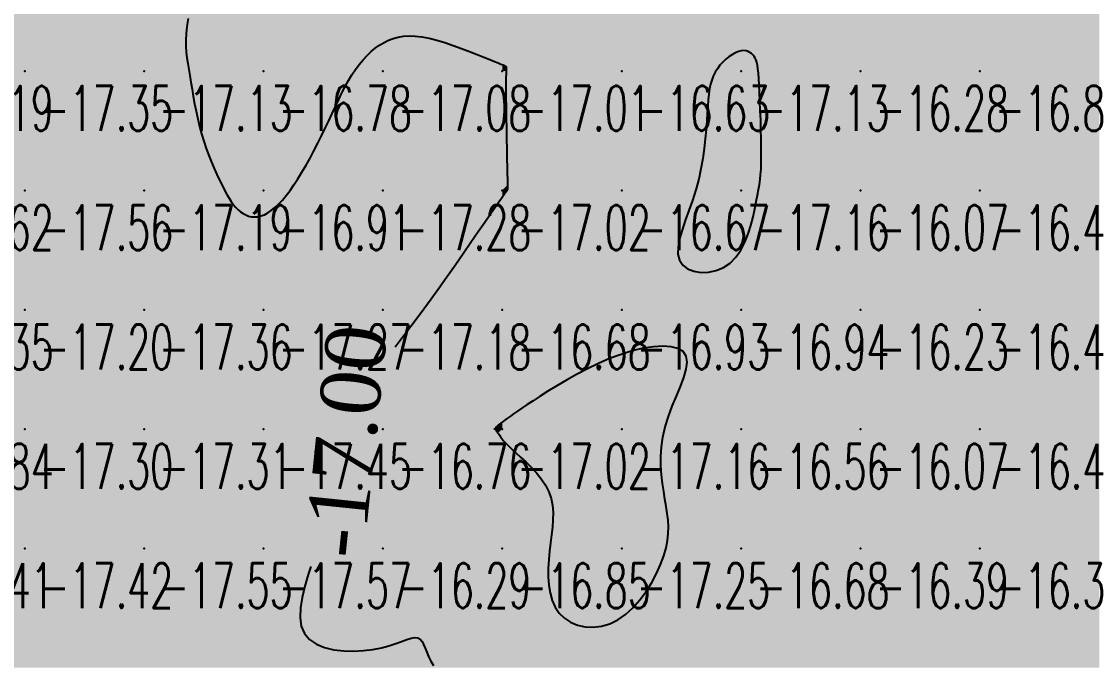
# Model space of a CAD drawing. Header units: millimetres. Extents: x 88261 to 90953, y 390274 to 392322.
# Drawn here: x 89400 to 89490.2, y 391467.8 to 391521.4 of the extents above; entities that cross this region are included whole.
import ezdxf
from ezdxf.enums import TextEntityAlignment as Align

# ---------------------------------------------------------------- set-up
doc = ezdxf.new("R2010")
doc.units = ezdxf.units.MM
doc.header["$LTSCALE"] = 25
for name, color, linetype in [('CN_03_00', 7, 'Continuous'), ('Cotation Courbes de niveau', 7, 'Continuous'), ('COTEAlt', 7, 'Continuous'), ('TN_COLORIAGE', 7, 'Continuous')]:
    doc.layers.add(name, color=color, linetype=linetype)
doc.styles.add('Simplex 1.0', font='Simplex.shx', dxfattribs={"width": 0.99, "height": 2.5})
doc.styles.get("Standard").update_dxf_attribs({"font": 'times.ttf'})

# ---------------------------------------------------------------- blocks, each defined once
blk = doc.blocks.new('COTE')
at = {"color": 0}
blk.add_point((0, 0), dxfattribs=at)
at = {"layer": 'COTEAlt'}
blk.add_attdef('ALT', text='', height=3.75, dxfattribs=at).set_placement((1.25, -1.25), align=Align.TOP_LEFT)

msp = doc.modelspace()

# ---------------------------------------------------------------- linework, layer by layer
at = {"layer": 'CN_03_00', "elevation": -17, "flags": 128}
for points in [[(89413.953, 391521.632), (89413.839, 391520.979), (89413.769, 391520.381), (89413.738, 391519.831), (89413.741, 391519.316), (89413.773, 391518.825), (89413.828, 391518.345), (89413.9, 391517.865), (89413.985, 391517.372), (89414.076, 391516.856), (89414.169, 391516.306), (89414.266, 391515.727), (89414.369, 391515.124), (89414.48, 391514.503), (89414.602, 391513.871), (89414.737, 391513.233), (89414.888, 391512.596), (89415.057, 391511.966), (89415.245, 391511.348), (89415.45, 391510.746), (89415.667, 391510.164), (89415.891, 391509.604), (89416.12, 391509.071), (89416.348, 391508.567), (89416.572, 391508.096), (89416.787, 391507.661), (89416.99, 391507.264), (89417.184, 391506.906), (89417.371, 391506.583), (89417.555, 391506.294), (89417.738, 391506.037), (89417.925, 391505.811), (89418.118, 391505.613), (89418.32, 391505.441), (89418.534, 391505.295), (89418.76, 391505.177), (89418.996, 391505.089), (89419.244, 391505.034), (89419.5, 391505.015), (89419.766, 391505.034), (89420.04, 391505.096), (89420.322, 391505.201), (89420.61, 391505.354), (89420.905, 391505.553), (89421.207, 391505.798), (89421.514, 391506.089), (89421.828, 391506.426), (89422.147, 391506.807), (89422.471, 391507.232), (89422.801, 391507.702), (89423.135, 391508.213), (89423.472, 391508.762), (89423.81, 391509.34), (89424.145, 391509.942), (89424.477, 391510.56), (89424.802, 391511.189), (89425.118, 391511.821), (89425.424, 391512.45), (89425.717, 391513.069), (89426, 391513.677), (89426.276, 391514.269), (89426.548, 391514.844), (89426.819, 391515.4), (89427.093, 391515.933), (89427.372, 391516.441), (89427.659, 391516.921), (89427.958, 391517.373), (89428.267, 391517.793), (89428.588, 391518.183), (89428.92, 391518.541), (89429.262, 391518.866), (89429.613, 391519.158), (89429.975, 391519.416), (89430.346, 391519.64), (89430.727, 391519.828), (89431.123, 391519.979), (89431.539, 391520.09), (89431.98, 391520.16), (89432.453, 391520.187), (89432.962, 391520.168), (89433.514, 391520.102), (89434.113, 391519.986), (89434.761, 391519.821), (89435.444, 391519.617), (89436.142, 391519.384), (89436.837, 391519.134), (89437.509, 391518.88), (89438.139, 391518.632), (89438.709, 391518.402), (89439.2, 391518.203), (89439.597, 391518.043), (89439.907, 391517.918), (89440.141, 391517.823), (89440.311, 391517.753), (89440.426, 391517.701), (89440.499, 391517.662), (89440.541, 391517.63), (89440.562, 391517.599), (89440.573, 391517.561), (89440.577, 391517.502), (89440.575, 391517.403), (89440.57, 391517.247), (89440.563, 391517.018), (89440.556, 391516.697), (89440.551, 391516.268), (89440.549, 391515.713), (89440.553, 391515.023), (89440.562, 391514.226), (89440.574, 391513.358), (89440.589, 391512.454), (89440.605, 391511.549), (89440.622, 391510.68), (89440.639, 391509.883), (89440.655, 391509.192), (89440.668, 391508.636), (89440.679, 391508.204), (89440.685, 391507.879), (89440.688, 391507.643), (89440.685, 391507.478), (89440.676, 391507.366), (89440.661, 391507.29), (89440.638, 391507.23), (89440.605, 391507.169), (89440.554, 391507.09), (89440.473, 391506.975), (89440.352, 391506.806), (89440.181, 391506.567), (89439.948, 391506.239), (89439.643, 391505.805), (89439.256, 391505.248), (89438.781, 391504.557), (89438.229, 391503.753), (89437.62, 391502.863), (89436.968, 391501.916), (89436.293, 391500.939), (89435.611, 391499.961), (89434.939, 391499.008), (89434.294, 391498.108), (89433.691, 391497.284), (89433.126, 391496.528), (89432.596, 391495.827), (89432.095, 391495.17), (89431.616, 391494.542), (89431.286, 391494.104)], [(89424.219, 391475.717), (89423.993, 391475.042), (89423.704, 391474.072), (89423.478, 391473.136), (89423.34, 391472.252), (89423.311, 391471.437), (89423.415, 391470.711), (89423.674, 391470.092), (89424.103, 391469.593), (89424.679, 391469.21), (89425.369, 391468.931), (89426.142, 391468.748), (89426.965, 391468.65), (89427.807, 391468.628), (89428.634, 391468.671), (89429.416, 391468.769), (89430.125, 391468.912), (89430.76, 391469.083), (89431.322, 391469.265), (89431.816, 391469.441), (89432.244, 391469.593), (89432.61, 391469.705), (89432.917, 391469.758), (89433.167, 391469.736), (89433.366, 391469.627), (89433.527, 391469.439), (89433.663, 391469.186), (89433.789, 391468.881), (89433.919, 391468.539), (89434.069, 391468.173), (89434.252, 391467.797), (89434.482, 391467.425)]]:
    msp.add_lwpolyline(points, dxfattribs=at)
for points in [[(89456.18, 391506.403), (89455.876, 391505.539), (89455.576, 391504.703), (89455.306, 391503.908), (89455.095, 391503.165), (89454.968, 391502.488), (89454.953, 391501.888), (89455.077, 391501.377), (89455.358, 391500.965), (89455.774, 391500.658), (89456.293, 391500.458), (89456.884, 391500.367), (89457.515, 391500.388), (89458.154, 391500.524), (89458.772, 391500.777), (89459.334, 391501.15), (89459.818, 391501.641), (89460.225, 391502.229), (89460.562, 391502.886), (89460.84, 391503.588), (89461.066, 391504.307), (89461.25, 391505.017), (89461.398, 391505.693), (89461.521, 391506.307), (89461.625, 391506.842), (89461.713, 391507.313), (89461.785, 391507.744), (89461.843, 391508.157), (89461.886, 391508.577), (89461.917, 391509.027), (89461.936, 391509.529), (89461.944, 391510.108), (89461.942, 391510.779), (89461.931, 391511.523), (89461.913, 391512.316), (89461.889, 391513.13), (89461.86, 391513.94), (89461.829, 391514.72), (89461.796, 391515.444), (89461.763, 391516.086), (89461.73, 391516.626), (89461.696, 391517.071), (89461.66, 391517.433), (89461.617, 391517.725), (89461.568, 391517.96), (89461.508, 391518.15), (89461.436, 391518.308), (89461.35, 391518.447), (89461.248, 391518.577), (89461.129, 391518.695), (89460.993, 391518.797), (89460.838, 391518.877), (89460.666, 391518.93), (89460.474, 391518.952), (89460.263, 391518.936), (89460.033, 391518.879), (89459.783, 391518.777), (89459.52, 391518.632), (89459.252, 391518.449), (89458.984, 391518.234), (89458.725, 391517.989), (89458.481, 391517.721), (89458.26, 391517.434), (89458.069, 391517.132), (89457.912, 391516.817), (89457.787, 391516.486), (89457.689, 391516.129), (89457.613, 391515.74), (89457.553, 391515.312), (89457.504, 391514.836), (89457.462, 391514.306), (89457.421, 391513.715), (89457.375, 391513.057), (89457.321, 391512.339), (89457.25, 391511.57), (89457.158, 391510.759), (89457.04, 391509.916), (89456.888, 391509.05), (89456.697, 391508.17), (89456.461, 391507.284), (89456.18, 391506.403)], [(89444.343, 391481.424), (89444.455, 391480.848), (89444.5, 391480.254), (89444.492, 391479.643), (89444.445, 391479.014), (89444.373, 391478.365), (89444.29, 391477.697), (89444.209, 391477.007), (89444.143, 391476.298), (89444.104, 391475.58), (89444.102, 391474.865), (89444.147, 391474.168), (89444.25, 391473.5), (89444.422, 391472.875), (89444.673, 391472.305), (89445.013, 391471.803), (89445.448, 391471.382), (89445.967, 391471.047), (89446.554, 391470.808), (89447.191, 391470.668), (89447.864, 391470.636), (89448.555, 391470.717), (89449.249, 391470.919), (89449.929, 391471.247), (89450.58, 391471.704), (89451.196, 391472.269), (89451.769, 391472.92), (89452.293, 391473.633), (89452.763, 391474.382), (89453.171, 391475.145), (89453.513, 391475.897), (89453.781, 391476.615), (89453.972, 391477.281), (89454.093, 391477.9), (89454.153, 391478.486), (89454.161, 391479.051), (89454.128, 391479.607), (89454.063, 391480.168), (89453.974, 391480.745), (89453.872, 391481.351), (89453.765, 391481.997), (89453.667, 391482.681), (89453.587, 391483.4), (89453.538, 391484.152), (89453.532, 391484.933), (89453.58, 391485.74), (89453.694, 391486.57), (89453.886, 391487.421), (89454.16, 391488.286), (89454.488, 391489.151), (89454.835, 391489.998), (89455.168, 391490.809), (89455.449, 391491.567), (89455.646, 391492.255), (89455.723, 391492.855), (89455.644, 391493.35), (89455.385, 391493.725), (89454.959, 391493.984), (89454.39, 391494.135), (89453.699, 391494.183), (89452.911, 391494.137), (89452.049, 391494.002), (89451.135, 391493.787), (89450.192, 391493.498), (89449.242, 391493.143), (89448.299, 391492.735), (89447.373, 391492.289), (89446.476, 391491.82), (89445.619, 391491.341), (89444.815, 391490.867), (89444.074, 391490.412), (89443.408, 391489.992), (89442.824, 391489.616), (89442.32, 391489.285), (89441.885, 391488.994), (89441.513, 391488.739), (89441.196, 391488.517), (89440.925, 391488.323), (89440.693, 391488.154), (89440.491, 391488.005), (89440.314, 391487.873), (89440.159, 391487.756), (89440.025, 391487.653), (89439.914, 391487.562), (89439.824, 391487.482), (89439.756, 391487.411), (89439.708, 391487.348), (89439.68, 391487.292), (89439.673, 391487.24), (89439.682, 391487.191), (89439.706, 391487.144), (89439.741, 391487.096), (89439.785, 391487.046), (89439.833, 391486.991), (89439.884, 391486.931), (89439.935, 391486.864), (89439.983, 391486.787), (89440.038, 391486.695), (89440.108, 391486.584), (89440.203, 391486.45), (89440.332, 391486.287), (89440.505, 391486.09), (89440.731, 391485.855), (89441.021, 391485.577), (89441.377, 391485.253), (89441.785, 391484.885), (89442.224, 391484.477), (89442.673, 391484.033), (89443.111, 391483.558), (89443.517, 391483.056), (89443.871, 391482.53), (89444.151, 391481.985), (89444.343, 391481.424)]]:
    msp.add_lwpolyline(points, close=True, dxfattribs=at)
at = {"layer": 'TN_COLORIAGE', "color": 193}
for points in [[(89390.249, 391527.239, -17.278), (89390.249, 391517.239, -17.278), (89400.249, 391527.239, -17.278)], [(89390.249, 391517.239, -17.278), (89400.249, 391517.239, -17.278), (89400.249, 391527.239, -17.278)], [(89400.249, 391517.239, -17.335), (89410.249, 391517.239, -17.335), (89410.249, 391527.239, -17.335)], [(89400.249, 391527.239, -17.335), (89400.249, 391517.239, -17.335), (89410.249, 391527.239, -17.335)], [(89410.249, 391527.239, -17), (89415.539, 391527.239, -17), (89410.249, 391517.239, -17), (89413.358, 391520.348, -17)], [(89413.358, 391520.348, -17.135), (89414.064, 391517.239, -17.135), (89410.249, 391517.239, -17.135)], [(89430.249, 391517.239, -17), (89433.545, 391520.536, -17), (89440.249, 391517.239, -17), (89440.249, 391517.759, -17)], [(89430.249, 391520.016, -17.081), (89433.545, 391520.536, -17.081), (89430.249, 391517.239, -17.081)], [(89427.535, 391517.239, -17.081), (89430.249, 391520.016, -17.081), (89430.249, 391517.239, -17.081)], [(89460.249, 391519.38, -17.127), (89457.675, 391517.239, -17.127), (89460.249, 391517.239, -17.127)], [(89461.526, 391518.516, -17.127), (89460.249, 391519.38, -17.127), (89460.249, 391517.239, -17.127)], [(89461.526, 391518.516, -17.127), (89461.75, 391517.239, -17.127), (89460.249, 391517.239, -17.127)], [(89440.659, 391517.649, -17.009), (89440.249, 391517.759, -17.009), (89440.249, 391517.239, -17.009)], [(89440.49, 391517.239, -17.009), (89440.659, 391517.649, -17.009), (89440.249, 391517.239, -17.009)], [(89390.249, 391517.239, -17.351), (89390.249, 391507.239, -17.351), (89400.249, 391517.239, -17.351)], [(89390.249, 391507.239, -17.351), (89400.249, 391507.239, -17.351), (89400.249, 391517.239, -17.351)], [(89400.249, 391517.239, -17.135), (89400.249, 391507.239, -17.135), (89410.249, 391517.239, -17.135)], [(89400.249, 391507.239, -17.135), (89410.249, 391507.239, -17.135), (89410.249, 391517.239, -17.135)], [(89410.249, 391507.239, -17), (89414.839, 391511.829, -17), (89410.249, 391517.239, -17), (89414.064, 391517.239, -17)], [(89430.249, 391507.239, -17), (89422.748, 391507.239, -17), (89430.249, 391517.239, -17), (89425.564, 391512.555, -17)], [(89427.535, 391517.239, -17.081), (89425.564, 391512.555, -17.081), (89430.249, 391517.239, -17.081)], [(89430.249, 391517.239, -17.009), (89430.249, 391507.239, -17.009), (89440.249, 391517.239, -17.009)], [(89430.249, 391507.239, -17.009), (89440.249, 391507.239, -17.009), (89440.249, 391517.239, -17.009)], [(89440.249, 391507.239, -17), (89440.678, 391507.669, -17), (89440.249, 391517.239, -17), (89440.49, 391517.239, -17)], [(89460.249, 391507.239, -17), (89457, 391507.239, -17), (89460.249, 391517.239, -17), (89457.462, 391514.453, -17)], [(89457.675, 391517.239, -17.127), (89457.462, 391514.453, -17.127), (89460.249, 391517.239, -17.127)], [(89460.249, 391507.239, -17), (89462.052, 391509.042, -17), (89460.249, 391517.239, -17), (89461.75, 391517.239, -17)], [(89414.839, 391511.829, -17.185), (89416.924, 391507.239, -17.185), (89410.249, 391507.239, -17.185)], [(89461.707, 391507.239, -17.158), (89462.052, 391509.042, -17.158), (89460.249, 391507.239, -17.158)], [(89440.678, 391507.669, -17.016), (89440.725, 391507.239, -17.016), (89440.249, 391507.239, -17.016)], [(89390.249, 391507.239, -17.562), (89390.249, 391497.239, -17.562), (89400.249, 391507.239, -17.562)], [(89390.249, 391497.239, -17.562), (89400.249, 391497.239, -17.562), (89400.249, 391507.239, -17.562)], [(89400.249, 391507.239, -17.185), (89400.249, 391497.239, -17.185), (89410.249, 391507.239, -17.185)], [(89400.249, 391497.239, -17.185), (89410.249, 391497.239, -17.185), (89410.249, 391507.239, -17.185)], [(89410.249, 391497.239, -17), (89418.187, 391505.177, -17), (89410.249, 391507.239, -17), (89416.924, 391507.239, -17)], [(89430.249, 391507.239, -17), (89422.748, 391507.239, -17), (89420.249, 391497.239, -17), (89420.249, 391504.698, -17)], [(89420.249, 391497.239, -17.277), (89430.249, 391497.239, -17.277), (89430.249, 391507.239, -17.277)], [(89430.249, 391507.239, -17.016), (89430.249, 391497.239, -17.016), (89440.249, 391507.239, -17.016)], [(89430.249, 391497.239, -17), (89433.817, 391497.239, -17), (89440.249, 391507.239, -17), (89440.249, 391506.752, -17)], [(89440.725, 391507.239, -17.016), (89440.249, 391506.752, -17.016), (89440.249, 391507.239, -17.016)], [(89457, 391507.239, -17.158), (89453.304, 391500.294, -17.158), (89460.249, 391507.239, -17.158)], [(89453.304, 391500.294, -17.158), (89460.249, 391499.842, -17.158), (89460.249, 391507.239, -17.158)], [(89461.707, 391507.239, -17.158), (89460.249, 391499.842, -17.158), (89460.249, 391507.239, -17.158)], [(89410.249, 391497.239, -17), (89418.187, 391505.177, -17), (89420.249, 391497.239, -17), (89420.249, 391504.698, -17)], [(89390.249, 391497.239, -17.2), (89390.249, 391487.239, -17.2), (89400.249, 391497.239, -17.2)], [(89390.249, 391487.239, -17.2), (89400.249, 391487.239, -17.2), (89400.249, 391497.239, -17.2)], [(89400.249, 391487.239, -17.355), (89410.249, 391487.239, -17.355), (89410.249, 391497.239, -17.355)], [(89400.249, 391497.239, -17.355), (89400.249, 391487.239, -17.355), (89410.249, 391497.239, -17.355)], [(89410.249, 391497.239, -17.271), (89410.249, 391487.239, -17.271), (89420.249, 391497.239, -17.271)], [(89410.249, 391487.239, -17.271), (89420.249, 391487.239, -17.271), (89420.249, 391497.239, -17.271)], [(89420.249, 391497.239, -17.178), (89420.249, 391487.239, -17.178), (89430.249, 391497.239, -17.178)], [(89420.249, 391487.239, -17), (89426.784, 391487.239, -17), (89430.249, 391497.239, -17), (89430.249, 391492.941, -17)], [(89433.817, 391497.239, -17.178), (89430.249, 391492.941, -17.178), (89430.249, 391497.239, -17.178)], [(89450.249, 391487.239, -17), (89450.249, 391494.212, -17), (89440.249, 391487.239, -17), (89442.487, 391489.478, -17)], [(89452.932, 391487.239, -17.16), (89457.671, 391494.661, -17.16), (89450.249, 391487.239, -17.16)], [(89450.249, 391494.212, -17.16), (89457.671, 391494.661, -17.16), (89450.249, 391487.239, -17.16)], [(89440.249, 391487.828, -17.02), (89442.487, 391489.478, -17.02), (89440.249, 391487.239, -17.02)], [(89440.249, 391487.828, -17.02), (89439.465, 391487.239, -17.02), (89440.249, 391487.239, -17.02)], [(89390.249, 391487.239, -17.299), (89390.249, 391477.239, -17.299), (89400.249, 391487.239, -17.299)], [(89390.249, 391477.239, -17.299), (89400.249, 391477.239, -17.299), (89400.249, 391487.239, -17.299)], [(89400.249, 391487.239, -17.305), (89400.249, 391477.239, -17.305), (89410.249, 391487.239, -17.305)], [(89400.249, 391477.239, -17.305), (89410.249, 391477.239, -17.305), (89410.249, 391487.239, -17.305)], [(89410.249, 391487.239, -17.445), (89410.249, 391477.239, -17.445), (89420.249, 391487.239, -17.445)], [(89410.249, 391477.239, -17.445), (89420.249, 391477.239, -17.445), (89420.249, 391487.239, -17.445)], [(89420.249, 391477.239, -17), (89427.337, 391484.328, -17), (89420.249, 391487.239, -17), (89426.784, 391487.239, -17)], [(89439.973, 391486.964, -17.02), (89439.465, 391487.239, -17.02), (89440.249, 391487.239, -17.02)], [(89439.973, 391486.964, -17.02), (89440.249, 391486.089, -17.02), (89440.249, 391487.239, -17.02)], [(89450.249, 391487.239, -17), (89445.155, 391482.145, -17), (89440.249, 391487.239, -17), (89440.249, 391486.089, -17)], [(89450.249, 391477.239, -17), (89444.037, 391477.239, -17), (89450.249, 391487.239, -17), (89445.155, 391482.145, -17)], [(89450.249, 391477.239, -17), (89453.917, 391480.907, -17), (89450.249, 391487.239, -17), (89452.932, 391487.239, -17)], [(89424.728, 391477.239, -17.575), (89427.337, 391484.328, -17.575), (89420.249, 391477.239, -17.575)], [(89453.917, 391480.907, -17.253), (89454.63, 391477.239, -17.253), (89450.249, 391477.239, -17.253)], [(89390.249, 391477.239, -17.417), (89390.249, 391467.239, -17.417), (89400.249, 391477.239, -17.417)], [(89390.249, 391467.239, -17.417), (89400.249, 391467.239, -17.417), (89400.249, 391477.239, -17.417)], [(89400.249, 391477.239, -17.547), (89400.249, 391467.239, -17.547), (89410.249, 391477.239, -17.547)], [(89400.249, 391467.239, -17.547), (89410.249, 391467.239, -17.547), (89410.249, 391477.239, -17.547)], [(89410.249, 391467.239, -17.575), (89420.249, 391467.239, -17.575), (89420.249, 391477.239, -17.575)], [(89410.249, 391477.239, -17.575), (89410.249, 391467.239, -17.575), (89420.249, 391477.239, -17.575)], [(89420.249, 391477.239, -17), (89424.728, 391477.239, -17), (89420.249, 391467.239, -17), (89421.767, 391468.758, -17)], [(89444.037, 391477.239, -17.253), (89443.948, 391470.938, -17.253), (89450.249, 391477.239, -17.253)], [(89443.948, 391470.938, -17.253), (89450.249, 391469.826, -17.253), (89450.249, 391477.239, -17.253)], [(89454.63, 391477.239, -17.253), (89450.249, 391469.826, -17.253), (89450.249, 391477.239, -17.253)], [(89430.249, 391468.283, -17.083), (89433.733, 391470.724, -17.083), (89430.249, 391467.239, -17.083)], [(89433.733, 391470.724, -17.083), (89433.82, 391467.239, -17.083), (89430.249, 391467.239, -17.083)], [(89420.249, 391467.239, -17), (89421.767, 391468.758, -17), (89430.249, 391467.239, -17), (89430.249, 391468.283, -17)]]:
    msp.add_solid(points, dxfattribs=at)
at = {"layer": 'TN_COLORIAGE', "color": 183}
for points in [[(89414.064, 391517.239, -16.701), (89413.358, 391520.348, -16.701), (89420.249, 391517.239, -16.701), (89420.249, 391527.239, -16.701)], [(89413.358, 391520.348, -16.701), (89415.539, 391527.239, -16.701), (89420.249, 391527.239, -16.701)], [(89430.249, 391520.016, -16.782), (89427.535, 391517.239, -16.782), (89430.249, 391527.239, -16.782), (89420.249, 391517.239, -16.782)], [(89420.249, 391527.239, -16.788), (89420.249, 391517.239, -16.788), (89430.249, 391527.239, -16.788)], [(89433.545, 391520.536, -16.788), (89430.249, 391520.016, -16.788), (89440.249, 391527.239, -16.788), (89430.249, 391527.239, -16.788)], [(89440.249, 391517.759, -16.835), (89433.545, 391520.536, -16.835), (89440.249, 391527.239, -16.835)], [(89440.249, 391517.759, -16.788), (89440.659, 391517.649, -16.788), (89440.249, 391527.239, -16.788), (89450.249, 391527.239, -16.788)], [(89440.659, 391517.649, -16.633), (89440.49, 391517.239, -16.633), (89450.249, 391527.239, -16.633), (89450.249, 391517.239, -16.633)], [(89457.675, 391517.239, -16.533), (89460.249, 391519.38, -16.533), (89450.249, 391517.239, -16.533), (89460.249, 391527.239, -16.533)], [(89450.249, 391527.239, -16.533), (89450.249, 391517.239, -16.533), (89460.249, 391527.239, -16.533)], [(89460.249, 391519.38, -16.132), (89461.526, 391518.516, -16.132), (89460.249, 391527.239, -16.132), (89470.249, 391527.239, -16.132)], [(89461.75, 391517.239, -16.132), (89461.526, 391518.516, -16.132), (89470.249, 391517.239, -16.132), (89470.249, 391527.239, -16.132)], [(89470.249, 391527.239, -16.48), (89470.249, 391517.239, -16.48), (89480.249, 391527.239, -16.48)], [(89470.249, 391517.239, -16.48), (89480.249, 391517.239, -16.48), (89480.249, 391527.239, -16.48)], [(89480.249, 391517.239, -16), (89490.111, 391527.102, -16), (89480.249, 391527.239, -16), (89490.005, 391527.239, -16)], [(89480.249, 391517.239, -16), (89490.111, 391527.102, -16), (89490.249, 391517.239, -16), (89490.249, 391526.654, -16)], [(89414.064, 391517.239, -16.782), (89414.839, 391511.829, -16.782), (89420.249, 391517.239, -16.782)], [(89416.924, 391507.239, -16.782), (89414.839, 391511.829, -16.782), (89420.249, 391507.239, -16.782), (89420.249, 391517.239, -16.782)], [(89425.564, 391512.555, -16.782), (89427.535, 391517.239, -16.782), (89420.249, 391507.239, -16.782), (89420.249, 391517.239, -16.782)], [(89440.49, 391517.239, -16.633), (89440.678, 391507.669, -16.633), (89450.249, 391517.239, -16.633)], [(89440.725, 391507.239, -16.633), (89440.678, 391507.669, -16.633), (89450.249, 391507.239, -16.633), (89450.249, 391517.239, -16.633)], [(89457.462, 391514.453, -16.633), (89457.675, 391517.239, -16.633), (89450.249, 391507.239, -16.633), (89450.249, 391517.239, -16.633)], [(89462.052, 391509.042, -16.073), (89461.707, 391507.239, -16.073), (89470.249, 391517.239, -16.073), (89470.249, 391507.239, -16.073)], [(89461.75, 391517.239, -16.28), (89462.052, 391509.042, -16.28), (89470.249, 391517.239, -16.28)], [(89470.249, 391517.239, -16.862), (89470.249, 391507.239, -16.862), (89480.249, 391517.239, -16.862)], [(89470.249, 391507.239, -16.862), (89480.249, 391507.239, -16.862), (89480.249, 391517.239, -16.862)], [(89480.249, 391517.239, -16.193), (89480.249, 391507.239, -16.193), (89490.249, 391517.239, -16.193)], [(89480.249, 391507.239, -16.193), (89490.249, 391507.239, -16.193), (89490.249, 391517.239, -16.193)], [(89457.462, 391514.453, -16.671), (89457, 391507.239, -16.671), (89450.249, 391507.239, -16.671)], [(89425.564, 391512.555, -16.908), (89422.748, 391507.239, -16.908), (89420.249, 391507.239, -16.908)], [(89416.924, 391507.239, -16.908), (89418.187, 391505.177, -16.908), (89420.249, 391507.239, -16.908)], [(89420.249, 391504.698, -16.908), (89418.187, 391505.177, -16.908), (89420.249, 391507.239, -16.908)], [(89420.249, 391504.698, -16.908), (89422.748, 391507.239, -16.908), (89420.249, 391507.239, -16.908)], [(89440.249, 391506.752, -16.679), (89433.817, 391497.239, -16.679), (89440.249, 391497.239, -16.679)], [(89440.249, 391506.752, -16.671), (89440.725, 391507.239, -16.671), (89440.249, 391497.239, -16.671), (89450.249, 391507.239, -16.671)], [(89440.249, 391497.239, -16.671), (89450.249, 391497.239, -16.671), (89450.249, 391507.239, -16.671)], [(89453.304, 391500.294, -16.671), (89457, 391507.239, -16.671), (89450.249, 391497.239, -16.671), (89450.249, 391507.239, -16.671)], [(89460.249, 391497.239, -16.073), (89470.249, 391497.239, -16.073), (89470.249, 391507.239, -16.073)], [(89460.249, 391499.842, -16.073), (89461.707, 391507.239, -16.073), (89460.249, 391497.239, -16.073), (89470.249, 391507.239, -16.073)], [(89470.249, 391497.239, -16.423), (89480.249, 391497.239, -16.423), (89480.249, 391507.239, -16.423)], [(89470.249, 391507.239, -16.423), (89470.249, 391497.239, -16.423), (89480.249, 391507.239, -16.423)], [(89480.249, 391497.239, -16.366), (89490.249, 391497.239, -16.366), (89490.249, 391507.239, -16.366)], [(89480.249, 391507.239, -16.366), (89480.249, 391497.239, -16.366), (89490.249, 391507.239, -16.366)], [(89460.249, 391499.842, -16.93), (89453.304, 391500.294, -16.93), (89460.249, 391497.239, -16.93), (89450.249, 391497.239, -16.93)], [(89430.249, 391492.941, -16.679), (89433.817, 391497.239, -16.679), (89430.249, 391487.239, -16.679), (89440.249, 391497.239, -16.679)], [(89439.465, 391487.239, -16.679), (89440.249, 391487.828, -16.679), (89430.249, 391487.239, -16.679), (89440.249, 391497.239, -16.679)], [(89442.487, 391489.478, -16.679), (89440.249, 391487.828, -16.679), (89450.249, 391497.239, -16.679), (89440.249, 391497.239, -16.679)], [(89442.487, 391489.478, -16.93), (89450.249, 391494.212, -16.93), (89450.249, 391497.239, -16.93)], [(89457.671, 391494.661, -16.93), (89450.249, 391494.212, -16.93), (89460.249, 391497.239, -16.93), (89450.249, 391497.239, -16.93)], [(89457.671, 391494.661, -16.563), (89452.932, 391487.239, -16.563), (89460.249, 391497.239, -16.563), (89460.249, 391487.239, -16.563)], [(89460.249, 391487.239, -16.225), (89470.249, 391487.239, -16.225), (89470.249, 391497.239, -16.225)], [(89460.249, 391497.239, -16.225), (89460.249, 391487.239, -16.225), (89470.249, 391497.239, -16.225)], [(89470.249, 391487.239, -16.483), (89480.249, 391487.239, -16.483), (89480.249, 391497.239, -16.483)], [(89470.249, 391497.239, -16.483), (89470.249, 391487.239, -16.483), (89480.249, 391497.239, -16.483)], [(89480.249, 391487.239, -16.292), (89490.249, 391487.239, -16.292), (89490.249, 391497.239, -16.292)], [(89480.249, 391497.239, -16.292), (89480.249, 391487.239, -16.292), (89490.249, 391497.239, -16.292)], [(89430.249, 391492.941, -16.764), (89426.784, 391487.239, -16.764), (89430.249, 391487.239, -16.764)], [(89427.337, 391484.328, -16.291), (89424.728, 391477.239, -16.291), (89430.249, 391487.239, -16.291), (89430.249, 391477.239, -16.291)], [(89426.784, 391487.239, -16.764), (89427.337, 391484.328, -16.764), (89430.249, 391487.239, -16.764)], [(89439.465, 391487.239, -16.291), (89439.973, 391486.964, -16.291), (89430.249, 391487.239, -16.291), (89430.249, 391477.239, -16.291)], [(89440.249, 391486.089, -16.291), (89439.973, 391486.964, -16.291), (89440.249, 391477.239, -16.291), (89430.249, 391477.239, -16.291)], [(89452.932, 391487.239, -16.563), (89453.917, 391480.907, -16.563), (89460.249, 391487.239, -16.563)], [(89454.63, 391477.239, -16.563), (89453.917, 391480.907, -16.563), (89460.249, 391477.239, -16.563), (89460.249, 391487.239, -16.563)], [(89460.249, 391477.239, -16.065), (89470.249, 391477.239, -16.065), (89470.249, 391487.239, -16.065)], [(89460.249, 391487.239, -16.065), (89460.249, 391477.239, -16.065), (89470.249, 391487.239, -16.065)], [(89470.249, 391477.239, -16.48), (89480.249, 391477.239, -16.48), (89480.249, 391487.239, -16.48)], [(89470.249, 391487.239, -16.48), (89470.249, 391477.239, -16.48), (89480.249, 391487.239, -16.48)], [(89480.249, 391477.239, -16.2), (89490.249, 391477.239, -16.2), (89490.249, 391487.239, -16.2)], [(89480.249, 391487.239, -16.2), (89480.249, 391477.239, -16.2), (89490.249, 391487.239, -16.2)], [(89440.249, 391486.089, -16.846), (89445.155, 391482.145, -16.846), (89440.249, 391477.239, -16.846)], [(89445.155, 391482.145, -16.846), (89444.037, 391477.239, -16.846), (89440.249, 391477.239, -16.846)], [(89430.249, 391468.283, -16.291), (89421.767, 391468.758, -16.291), (89430.249, 391477.239, -16.291)], [(89421.767, 391468.758, -16.291), (89424.728, 391477.239, -16.291), (89430.249, 391477.239, -16.291)], [(89433.733, 391470.724, -16.291), (89430.249, 391468.283, -16.291), (89440.249, 391477.239, -16.291), (89430.249, 391477.239, -16.291)], [(89433.82, 391467.239, -16.846), (89433.733, 391470.724, -16.846), (89440.249, 391467.239, -16.846), (89440.249, 391477.239, -16.846)], [(89443.948, 391470.938, -16.846), (89444.037, 391477.239, -16.846), (89440.249, 391467.239, -16.846), (89440.249, 391477.239, -16.846)], [(89450.249, 391467.239, -16.675), (89460.249, 391467.239, -16.675), (89460.249, 391477.239, -16.675)], [(89450.249, 391469.826, -16.675), (89454.63, 391477.239, -16.675), (89450.249, 391467.239, -16.675), (89460.249, 391477.239, -16.675)], [(89460.249, 391467.239, -16.393), (89470.249, 391467.239, -16.393), (89470.249, 391477.239, -16.393)], [(89460.249, 391477.239, -16.393), (89460.249, 391467.239, -16.393), (89470.249, 391477.239, -16.393)], [(89470.249, 391467.239, -16.336), (89480.249, 391467.239, -16.336), (89480.249, 391477.239, -16.336)], [(89470.249, 391477.239, -16.336), (89470.249, 391467.239, -16.336), (89480.249, 391477.239, -16.336)], [(89480.249, 391467.239, -16.209), (89490.249, 391467.239, -16.209), (89490.249, 391477.239, -16.209)], [(89480.249, 391477.239, -16.209), (89480.249, 391467.239, -16.209), (89490.249, 391477.239, -16.209)], [(89450.249, 391469.826, -16.851), (89443.948, 391470.938, -16.851), (89450.249, 391467.239, -16.851), (89440.249, 391467.239, -16.851)]]:
    msp.add_solid(points, dxfattribs=at)

# ---------------------------------------------------------------- block references
at = {"layer": 'COTEAlt'}
ref = msp.add_blockref('COTE', (89390.249, 391517.239), dxfattribs=at)
ref.add_attrib('ALT', '-17.19', dxfattribs={"height": 3.75, "style": 'Simplex 1.0', "width": 0.6}).set_placement((89391.499, 391515.989), align=Align.TOP_LEFT)
ref = msp.add_blockref('COTE', (89400.249, 391517.239), dxfattribs=at)
ref.add_attrib('ALT', '-17.35', dxfattribs={"height": 3.75, "style": 'Simplex 1.0', "width": 0.6}).set_placement((89401.499, 391515.989), align=Align.TOP_LEFT)
ref = msp.add_blockref('COTE', (89410.249, 391517.239), dxfattribs=at)
ref.add_attrib('ALT', '-17.13', dxfattribs={"height": 3.75, "style": 'Simplex 1.0', "width": 0.6}).set_placement((89411.499, 391515.989), align=Align.TOP_LEFT)
ref = msp.add_blockref('COTE', (89420.249, 391517.239), dxfattribs=at)
ref.add_attrib('ALT', '-16.78', dxfattribs={"height": 3.75, "style": 'Simplex 1.0', "width": 0.6}).set_placement((89421.499, 391515.989), align=Align.TOP_LEFT)
ref = msp.add_blockref('COTE', (89430.249, 391517.239), dxfattribs=at)
ref.add_attrib('ALT', '-17.08', dxfattribs={"height": 3.75, "style": 'Simplex 1.0', "width": 0.6}).set_placement((89431.499, 391515.989), align=Align.TOP_LEFT)
ref = msp.add_blockref('COTE', (89440.249, 391517.239), dxfattribs=at)
ref.add_attrib('ALT', '-17.01', dxfattribs={"height": 3.75, "style": 'Simplex 1.0', "width": 0.6}).set_placement((89441.499, 391515.989), align=Align.TOP_LEFT)
ref = msp.add_blockref('COTE', (89450.249, 391517.239), dxfattribs=at)
ref.add_attrib('ALT', '-16.63', dxfattribs={"height": 3.75, "style": 'Simplex 1.0', "width": 0.6}).set_placement((89451.499, 391515.989), align=Align.TOP_LEFT)
ref = msp.add_blockref('COTE', (89460.249, 391517.239), dxfattribs=at)
ref.add_attrib('ALT', '-17.13', dxfattribs={"height": 3.75, "style": 'Simplex 1.0', "width": 0.6}).set_placement((89461.499, 391515.989), align=Align.TOP_LEFT)
ref = msp.add_blockref('COTE', (89470.249, 391517.239), dxfattribs=at)
ref.add_attrib('ALT', '-16.28', dxfattribs={"height": 3.75, "style": 'Simplex 1.0', "width": 0.6}).set_placement((89471.499, 391515.989), align=Align.TOP_LEFT)
ref = msp.add_blockref('COTE', (89480.249, 391517.239), dxfattribs=at)
ref.add_attrib('ALT', '-16.86', dxfattribs={"height": 3.75, "style": 'Simplex 1.0', "width": 0.6}).set_placement((89481.499, 391515.989), align=Align.TOP_LEFT)
ref = msp.add_blockref('COTE', (89390.249, 391507.239), dxfattribs=at)
ref.add_attrib('ALT', '-17.62', dxfattribs={"height": 3.75, "style": 'Simplex 1.0', "width": 0.6}).set_placement((89391.499, 391505.989), align=Align.TOP_LEFT)
ref = msp.add_blockref('COTE', (89400.249, 391507.239), dxfattribs=at)
ref.add_attrib('ALT', '-17.56', dxfattribs={"height": 3.75, "style": 'Simplex 1.0', "width": 0.6}).set_placement((89401.499, 391505.989), align=Align.TOP_LEFT)
ref = msp.add_blockref('COTE', (89410.249, 391507.239), dxfattribs=at)
ref.add_attrib('ALT', '-17.19', dxfattribs={"height": 3.75, "style": 'Simplex 1.0', "width": 0.6}).set_placement((89411.499, 391505.989), align=Align.TOP_LEFT)
ref = msp.add_blockref('COTE', (89420.249, 391507.239), dxfattribs=at)
ref.add_attrib('ALT', '-16.91', dxfattribs={"height": 3.75, "style": 'Simplex 1.0', "width": 0.6}).set_placement((89421.499, 391505.989), align=Align.TOP_LEFT)
ref = msp.add_blockref('COTE', (89430.249, 391507.239), dxfattribs=at)
ref.add_attrib('ALT', '-17.28', dxfattribs={"height": 3.75, "style": 'Simplex 1.0', "width": 0.6}).set_placement((89431.499, 391505.989), align=Align.TOP_LEFT)
ref = msp.add_blockref('COTE', (89440.249, 391507.239), dxfattribs=at)
ref.add_attrib('ALT', '-17.02', dxfattribs={"height": 3.75, "style": 'Simplex 1.0', "width": 0.6}).set_placement((89441.499, 391505.989), align=Align.TOP_LEFT)
ref = msp.add_blockref('COTE', (89450.249, 391507.239), dxfattribs=at)
ref.add_attrib('ALT', '-16.67', dxfattribs={"height": 3.75, "style": 'Simplex 1.0', "width": 0.6}).set_placement((89451.499, 391505.989), align=Align.TOP_LEFT)
ref = msp.add_blockref('COTE', (89460.249, 391507.239), dxfattribs=at)
ref.add_attrib('ALT', '-17.16', dxfattribs={"height": 3.75, "style": 'Simplex 1.0', "width": 0.6}).set_placement((89461.499, 391505.989), align=Align.TOP_LEFT)
ref = msp.add_blockref('COTE', (89470.249, 391507.239), dxfattribs=at)
ref.add_attrib('ALT', '-16.07', dxfattribs={"height": 3.75, "style": 'Simplex 1.0', "width": 0.6}).set_placement((89471.499, 391505.989), align=Align.TOP_LEFT)
ref = msp.add_blockref('COTE', (89480.249, 391507.239), dxfattribs=at)
ref.add_attrib('ALT', '-16.42', dxfattribs={"height": 3.75, "style": 'Simplex 1.0', "width": 0.6}).set_placement((89481.499, 391505.989), align=Align.TOP_LEFT)
ref = msp.add_blockref('COTE', (89390.249, 391497.239), dxfattribs=at)
ref.add_attrib('ALT', '-17.35', dxfattribs={"height": 3.75, "style": 'Simplex 1.0', "width": 0.6}).set_placement((89391.499, 391495.989), align=Align.TOP_LEFT)
ref = msp.add_blockref('COTE', (89400.249, 391497.239), dxfattribs=at)
ref.add_attrib('ALT', '-17.20', dxfattribs={"height": 3.75, "style": 'Simplex 1.0', "width": 0.6}).set_placement((89401.499, 391495.989), align=Align.TOP_LEFT)
ref = msp.add_blockref('COTE', (89410.249, 391497.239), dxfattribs=at)
ref.add_attrib('ALT', '-17.36', dxfattribs={"height": 3.75, "style": 'Simplex 1.0', "width": 0.6}).set_placement((89411.499, 391495.989), align=Align.TOP_LEFT)
ref = msp.add_blockref('COTE', (89420.249, 391497.239), dxfattribs=at)
ref.add_attrib('ALT', '-17.27', dxfattribs={"height": 3.75, "style": 'Simplex 1.0', "width": 0.6}).set_placement((89421.499, 391495.989), align=Align.TOP_LEFT)
ref = msp.add_blockref('COTE', (89430.249, 391497.239), dxfattribs=at)
ref.add_attrib('ALT', '-17.18', dxfattribs={"height": 3.75, "style": 'Simplex 1.0', "width": 0.6}).set_placement((89431.499, 391495.989), align=Align.TOP_LEFT)
ref = msp.add_blockref('COTE', (89440.249, 391497.239), dxfattribs=at)
ref.add_attrib('ALT', '-16.68', dxfattribs={"height": 3.75, "style": 'Simplex 1.0', "width": 0.6}).set_placement((89441.499, 391495.989), align=Align.TOP_LEFT)
ref = msp.add_blockref('COTE', (89450.249, 391497.239), dxfattribs=at)
ref.add_attrib('ALT', '-16.93', dxfattribs={"height": 3.75, "style": 'Simplex 1.0', "width": 0.6}).set_placement((89451.499, 391495.989), align=Align.TOP_LEFT)
ref = msp.add_blockref('COTE', (89460.249, 391497.239), dxfattribs=at)
ref.add_attrib('ALT', '-16.94', dxfattribs={"height": 3.75, "style": 'Simplex 1.0', "width": 0.6}).set_placement((89461.499, 391495.989), align=Align.TOP_LEFT)
ref = msp.add_blockref('COTE', (89470.249, 391497.239), dxfattribs=at)
ref.add_attrib('ALT', '-16.23', dxfattribs={"height": 3.75, "style": 'Simplex 1.0', "width": 0.6}).set_placement((89471.499, 391495.989), align=Align.TOP_LEFT)
ref = msp.add_blockref('COTE', (89480.249, 391497.239), dxfattribs=at)
ref.add_attrib('ALT', '-16.48', dxfattribs={"height": 3.75, "style": 'Simplex 1.0', "width": 0.6}).set_placement((89481.499, 391495.989), align=Align.TOP_LEFT)
ref = msp.add_blockref('COTE', (89390.249, 391487.239), dxfattribs=at)
ref.add_attrib('ALT', '-17.84', dxfattribs={"height": 3.75, "style": 'Simplex 1.0', "width": 0.6}).set_placement((89391.499, 391485.989), align=Align.TOP_LEFT)
ref = msp.add_blockref('COTE', (89400.249, 391487.239), dxfattribs=at)
ref.add_attrib('ALT', '-17.30', dxfattribs={"height": 3.75, "style": 'Simplex 1.0', "width": 0.6}).set_placement((89401.499, 391485.989), align=Align.TOP_LEFT)
ref = msp.add_blockref('COTE', (89410.249, 391487.239), dxfattribs=at)
ref.add_attrib('ALT', '-17.31', dxfattribs={"height": 3.75, "style": 'Simplex 1.0', "width": 0.6}).set_placement((89411.499, 391485.989), align=Align.TOP_LEFT)
ref = msp.add_blockref('COTE', (89420.249, 391487.239), dxfattribs=at)
ref.add_attrib('ALT', '-17.45', dxfattribs={"height": 3.75, "style": 'Simplex 1.0', "width": 0.6}).set_placement((89421.499, 391485.989), align=Align.TOP_LEFT)
ref = msp.add_blockref('COTE', (89430.249, 391487.239), dxfattribs=at)
ref.add_attrib('ALT', '-16.76', dxfattribs={"height": 3.75, "style": 'Simplex 1.0', "width": 0.6}).set_placement((89431.499, 391485.989), align=Align.TOP_LEFT)
ref = msp.add_blockref('COTE', (89440.249, 391487.239), dxfattribs=at)
ref.add_attrib('ALT', '-17.02', dxfattribs={"height": 3.75, "style": 'Simplex 1.0', "width": 0.6}).set_placement((89441.499, 391485.989), align=Align.TOP_LEFT)
ref = msp.add_blockref('COTE', (89450.249, 391487.239), dxfattribs=at)
ref.add_attrib('ALT', '-17.16', dxfattribs={"height": 3.75, "style": 'Simplex 1.0', "width": 0.6}).set_placement((89451.499, 391485.989), align=Align.TOP_LEFT)
ref = msp.add_blockref('COTE', (89460.249, 391487.239), dxfattribs=at)
ref.add_attrib('ALT', '-16.56', dxfattribs={"height": 3.75, "style": 'Simplex 1.0', "width": 0.6}).set_placement((89461.499, 391485.989), align=Align.TOP_LEFT)
ref = msp.add_blockref('COTE', (89470.249, 391487.239), dxfattribs=at)
ref.add_attrib('ALT', '-16.07', dxfattribs={"height": 3.75, "style": 'Simplex 1.0', "width": 0.6}).set_placement((89471.499, 391485.989), align=Align.TOP_LEFT)
ref = msp.add_blockref('COTE', (89480.249, 391487.239), dxfattribs=at)
ref.add_attrib('ALT', '-16.48', dxfattribs={"height": 3.75, "style": 'Simplex 1.0', "width": 0.6}).set_placement((89481.499, 391485.989), align=Align.TOP_LEFT)
ref = msp.add_blockref('COTE', (89390.249, 391477.239), dxfattribs=at)
ref.add_attrib('ALT', '-17.41', dxfattribs={"height": 3.75, "style": 'Simplex 1.0', "width": 0.6}).set_placement((89391.499, 391475.989), align=Align.TOP_LEFT)
ref = msp.add_blockref('COTE', (89400.249, 391477.239), dxfattribs=at)
ref.add_attrib('ALT', '-17.42', dxfattribs={"height": 3.75, "style": 'Simplex 1.0', "width": 0.6}).set_placement((89401.499, 391475.989), align=Align.TOP_LEFT)
ref = msp.add_blockref('COTE', (89410.249, 391477.239), dxfattribs=at)
ref.add_attrib('ALT', '-17.55', dxfattribs={"height": 3.75, "style": 'Simplex 1.0', "width": 0.6}).set_placement((89411.499, 391475.989), align=Align.TOP_LEFT)
ref = msp.add_blockref('COTE', (89420.249, 391477.239), dxfattribs=at)
ref.add_attrib('ALT', '-17.57', dxfattribs={"height": 3.75, "style": 'Simplex 1.0', "width": 0.6}).set_placement((89421.499, 391475.989), align=Align.TOP_LEFT)
ref = msp.add_blockref('COTE', (89430.249, 391477.239), dxfattribs=at)
ref.add_attrib('ALT', '-16.29', dxfattribs={"height": 3.75, "style": 'Simplex 1.0', "width": 0.6}).set_placement((89431.499, 391475.989), align=Align.TOP_LEFT)
ref = msp.add_blockref('COTE', (89440.249, 391477.239), dxfattribs=at)
ref.add_attrib('ALT', '-16.85', dxfattribs={"height": 3.75, "style": 'Simplex 1.0', "width": 0.6}).set_placement((89441.499, 391475.989), align=Align.TOP_LEFT)
ref = msp.add_blockref('COTE', (89450.249, 391477.239), dxfattribs=at)
ref.add_attrib('ALT', '-17.25', dxfattribs={"height": 3.75, "style": 'Simplex 1.0', "width": 0.6}).set_placement((89451.499, 391475.989), align=Align.TOP_LEFT)
ref = msp.add_blockref('COTE', (89460.249, 391477.239), dxfattribs=at)
ref.add_attrib('ALT', '-16.68', dxfattribs={"height": 3.75, "style": 'Simplex 1.0', "width": 0.6}).set_placement((89461.499, 391475.989), align=Align.TOP_LEFT)
ref = msp.add_blockref('COTE', (89470.249, 391477.239), dxfattribs=at)
ref.add_attrib('ALT', '-16.39', dxfattribs={"height": 3.75, "style": 'Simplex 1.0', "width": 0.6}).set_placement((89471.499, 391475.989), align=Align.TOP_LEFT)
ref = msp.add_blockref('COTE', (89480.249, 391477.239), dxfattribs=at)
ref.add_attrib('ALT', '-16.34', dxfattribs={"height": 3.75, "style": 'Simplex 1.0', "width": 0.6}).set_placement((89481.499, 391475.989), align=Align.TOP_LEFT)

# ---------------------------------------------------------------- texts
at = {"layer": 'Cotation Courbes de niveau'}
msp.add_text('-17.00', height=5, rotation=84.07906, dxfattribs=at).set_placement((89427.127, 391486.224, -17), align=Align.MIDDLE_CENTER)

doc.saveas('drawing.dxf')
